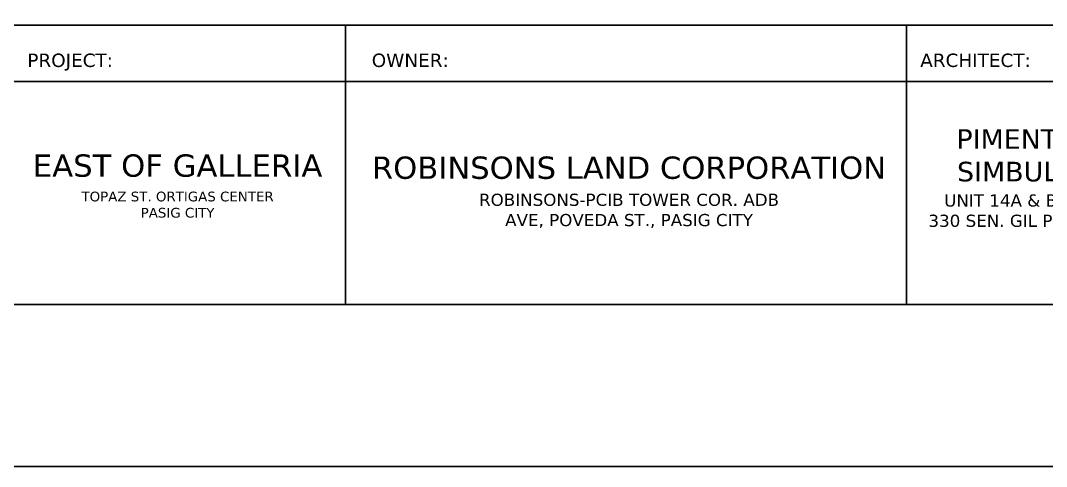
# Model space of a CAD drawing. Header units: inches. Extents: x -189245 to 740841, y -215444 to 469401.
# Drawn here: x 181993 to 200340, y -152678 to -144695 of the extents above; entities that cross this region are included whole.
import ezdxf

# ---------------------------------------------------------------- set-up
doc = ezdxf.new("R2010")
doc.units = ezdxf.units.IN
doc.header["$LTSCALE"] = 10
doc.header["$MEASUREMENT"] = 0
doc.layers.add('DEFPOINT', color=7, linetype='Continuous', plot=False)
doc.layers.add('DEFPOINT @ 1', color=7, linetype='Continuous', plot=False)
doc.styles.add('loudet_font200', font='romans.shx')

msp = doc.modelspace()

# ---------------------------------------------------------------- linework, layer by layer
at = {"layer": 'DEFPOINT', "color": 5}
msp.add_line((161847.93173, -144778.22268), (257047.93173, -144778.22268), dxfattribs=at)
at = {"layer": 'DEFPOINT'}
for p, q in [((187803.23563, -149778.22268), (187803.23563, -144778.22268)), ((197839.40427, -149778.22268), (197839.40427, -144778.22268)), ((161847.93173, -145786.75492), (257047.93173, -145786.75492))]:
    msp.add_line(p, q, dxfattribs=at)
at = {"layer": 'DEFPOINT', "color": 2}
msp.add_lwpolyline([(155754.93173, -152678.22268), (260754.93173, -152678.22268), (260754.93173, -78428.22268), (155754.93173, -78428.22268)], close=True, dxfattribs=at)
at = {"layer": 'DEFPOINT', "color": 5}
msp.add_lwpolyline([(161847.93173, -149778.22268), (257047.93173, -149778.22268), (257047.93173, -81328.22268), (161847.93173, -81328.22268)], close=True, dxfattribs=at)

# ---------------------------------------------------------------- texts
at = {"layer": 'DEFPOINT', "linetype": 'Continuous', "char_height": 239.5008, "attachment_point": 1, "style": 'loudet_font200'}
for s, insert, width in [('{\\fVerdana|b0|i0|c0|p34;PROJECT:}', (182115.51249, -145287.82213), 3054.6580909), ('{\\fVerdana|b0|i0|c0|p34;OWNER:}', (188273.82399, -145287.82213), 3054.6580909), ('{\\fVerdana|b0|i0|c0|p34;ARCHITECT:}', (198082.39743, -145287.82213), 4464.9539396)]:
    msp.add_mtext(s, dxfattribs=dict(at, insert=insert, width=width))
at = {"layer": 'DEFPOINT @ 1', "linetype": 'Continuous', "attachment_point": 5, "style": 'loudet_font200'}
for s, insert, char_height in [('{\\fVerdana|b0|i0|c0|p34;\\H0.90021x;PIMENTEL, RODRIGUEZ,\\PSIMBULAN & PARTNERS\\H1.1108x;\\P\\H0.56x;UNIT 14A & B WORLD CENTRE BUILDING,\\P330 SEN. GIL PUYAT AVE, SALCEDO ViLLAGE, \\PMAKATI CITY}', (201601.25121, -147698.60204), 388.8), ('{\\fVerdana|b0|i0|c0|p34;\\H1.286x;EAST OF GALLERIA\\H0.77759x;\\P\\H0.56x;TOPAZ ST. ORTIGAS CENTER\\PPASIG CITY}', (184802.16333, -147659.15469), 311.04), ('{\\fVerdana|b0|i0|c0|p34;\\H1.0262x;ROBINSONS LAND CORPORATION\\H0.97448x;\\P\\H0.56x;ROBINSONS-PCIB TOWER COR. ADB\\PAVE, POVEDA ST., PASIG CITY}', (192874.98088, -147770.53024), 388.8)]:
    msp.add_mtext(s, dxfattribs=dict(at, insert=insert, char_height=char_height))

doc.saveas('drawing.dxf')
